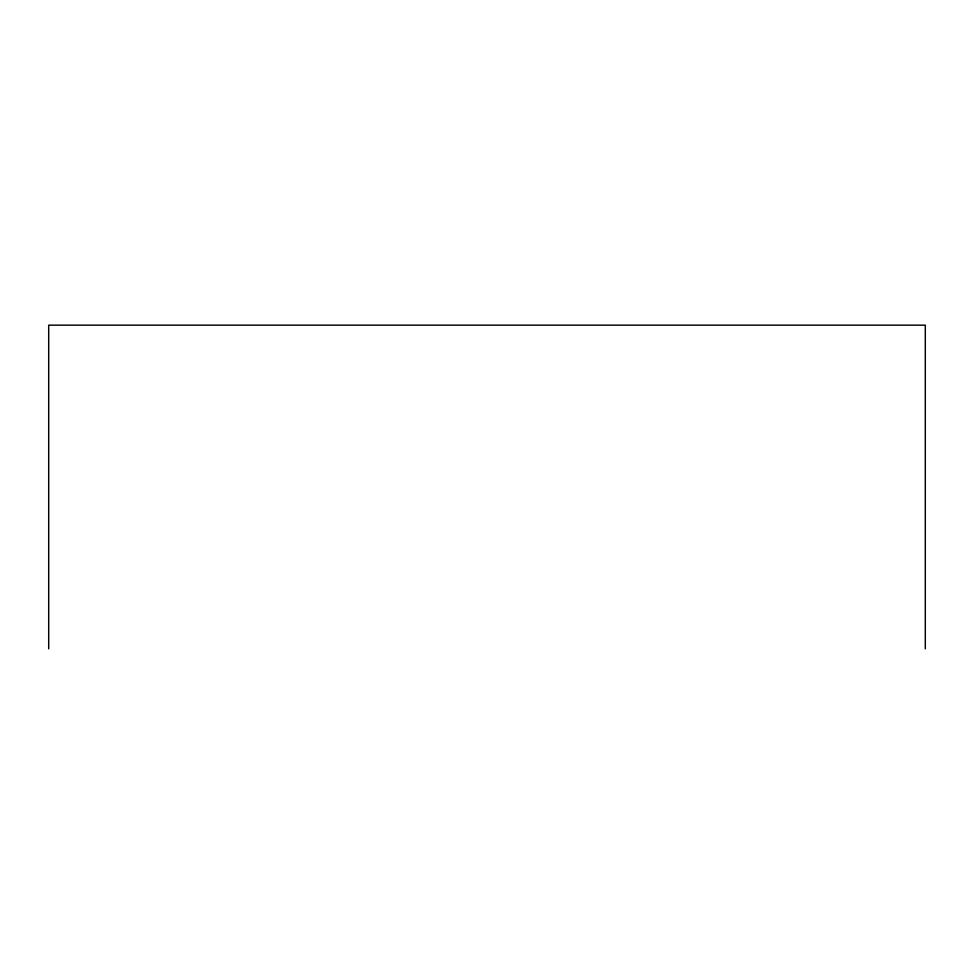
<?xml version="1.0" encoding="UTF-8"?>
<svg xmlns="http://www.w3.org/2000/svg" width="974" height="974" viewBox="0 0 974 974"><rect width="100%" height="100%" fill="white"/><g stroke="black" fill="none" stroke-linecap="round" stroke-linejoin="round"><path stroke-width="1.46" d="M925.3 648.842L925.3 325.158L48.7 325.158L48.7 648.842"/></g></svg>
